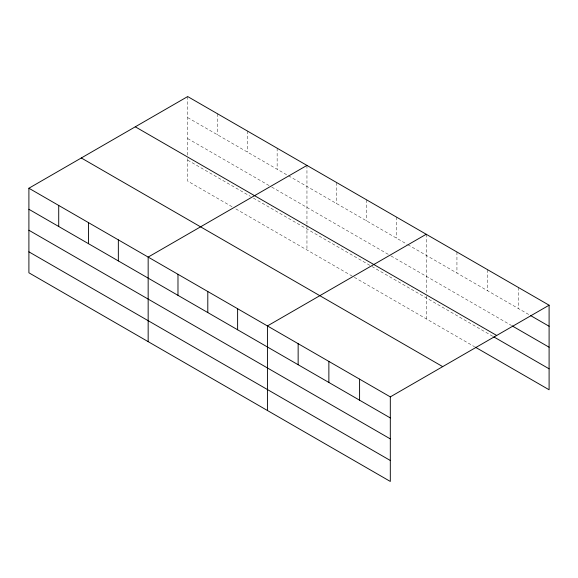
<?xml version="1.0" encoding="UTF-8"?>
<svg xmlns="http://www.w3.org/2000/svg" width="578" height="578" viewBox="0 0 578 578"><rect width="100%" height="100%" fill="white"/><g stroke="black" fill="none" stroke-linecap="round" stroke-linejoin="round"><path stroke-width="0.43" stroke-dasharray="2.89 2.17" d="M187.691 117.601L407.107 244.277M407.873 244.718L529.903 315.176M187.691 138.561L271.024 186.672M271.79 187.113L390.287 255.527M391.053 255.967L511.465 325.493M187.691 160.157L250.382 196.347M253.439 198.117L371.177 266.09M371.943 266.53L493.034 336.447M232.031 206.714L187.691 181.116L187.691 156.559M235.853 208.918L353.591 276.898M354.357 277.339L474.603 346.764M518.379 287.476L518.379 308.522M487.659 269.738L487.659 290.785M456.938 252.001L456.938 273.047M426.224 234.263L426.224 292.468M426.224 296.066L426.224 318.825M396.407 217.053L396.407 238.1M366.589 199.836L366.589 220.883M336.772 182.626L336.772 203.673M306.954 165.409L306.954 224.51M306.954 225.413L306.954 249.971M277.144 148.192L277.144 169.246M247.326 130.982L247.326 152.028M217.509 113.765L217.509 134.811M187.691 96.555L187.691 155.655"/><path stroke-width="0.87" d="M28.9 188.233L390.309 396.884L390.309 481.445L28.9 272.794L28.9 188.233L187.691 96.555L549.1 305.206L549.1 389.767L475.376 347.205M306.954 165.409L148.163 257.087L148.163 341.649M426.224 234.263L267.426 325.941L267.426 410.503M390.309 396.884L549.1 305.206M530.669 315.617L549.1 326.259M512.238 325.934L549.1 347.219M135.288 126.806L496.697 335.464M493.807 336.887L549.1 368.815M81.303 157.975L442.712 366.633M28.9 209.279L390.309 417.937M28.9 230.239L390.309 438.897M28.9 251.835L390.309 460.485M359.588 379.154L359.588 400.2M328.868 361.416L328.868 382.463M298.147 343.679L298.147 364.725M237.616 308.731L237.616 329.778M207.798 291.514L207.798 312.561M177.981 274.297L177.981 295.351M118.346 239.87L118.346 260.924M88.535 222.66L88.535 243.706M58.718 205.443L58.718 226.489"/></g></svg>
